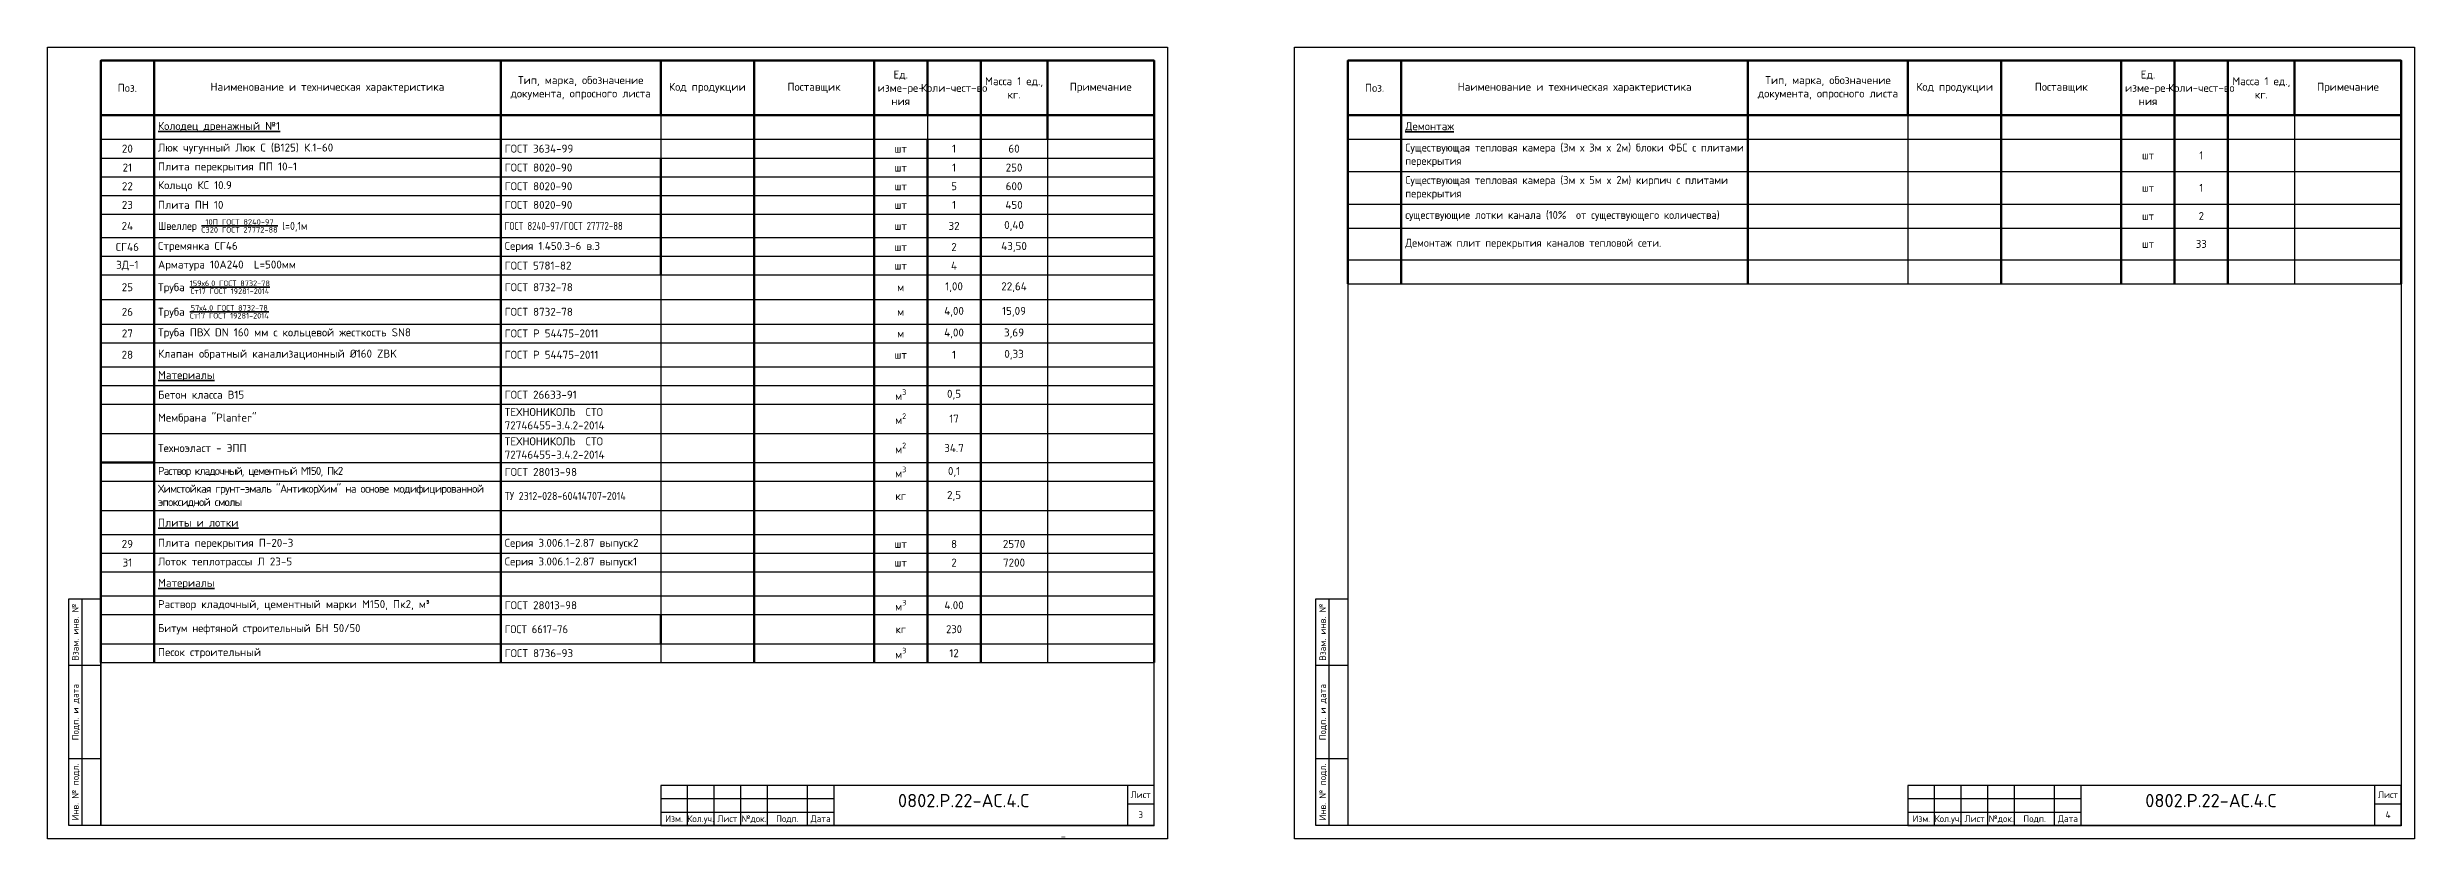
# Model space of a CAD drawing. Header units: millimetres. Extents: x 1601 to 15402, y -324 to 12625.
# Drawn here: x 13642 to 14530, y 2831 to 3128 of the extents above; entities that cross this region are included whole.
import ezdxf
from ezdxf.enums import TextEntityAlignment as Align

# ---------------------------------------------------------------- set-up
doc = ezdxf.new("R2010")
doc.units = ezdxf.units.MM
doc.layers.add('таблица', color=250, linetype='Continuous', lineweight=35)
doc.styles.add('-ISOCPEUR-', font='isocpeur.TTF')
doc.styles.add('GOST-2.304_Type-B', font='GOST Common.ttf')
doc.styles.get("Standard").update_dxf_attribs({"font": 'GOST Common.ttf'})

# ---------------------------------------------------------------- blocks, each defined once
blk = doc.blocks.new('*T239')
at = {"layer": 'таблица', "color": 7, "lineweight": 50, "transparency": 16777216}
for p, q in [((0, 0), (395, 0)), ((0, 0), (0, -20.43)), ((20, 0), (20, -20.43)), ((150, 0), (150, -20.43)), ((210, 0), (210, -20.43)), ((245, 0), (245, -20.43)), ((290, 0), (290, -20.43)), ((310, 0), (310, -20.43)), ((330, 0), (330, -20.43)), ((355, 0), (355, -20.43)), ((395, 0), (395, -20.43))]:
    blk.add_line(p, q, dxfattribs=at)
at = {"layer": 'таблица', "color": 0, "lineweight": 50, "transparency": 16777216}
for p, q in [((0, -20.43), (150, -20.43)), ((0, -20.43), (0, -225.88)), ((20, -20.43), (20, -225.88)), ((210, -20.43), (395, -20.43)), ((245, -20.43), (245, -225.88)), ((290, -20.43), (290, -29.43)), ((330, -20.43), (330, -29.43)), ((355, -20.43), (355, -29.43)), ((395, -20.43), (395, -225.88)), ((210, -36.63), (210, -80.43)), ((0, -150.88), (20, -150.88)), ((210, -207.88), (210, -218.88))]:
    blk.add_line(p, q, dxfattribs=at)
at = {"layer": 'таблица', "color": 0, "linetype": 'ByBlock', "lineweight": 50, "transparency": 16777216}
for p, q in [((150, -20.43), (210, -20.43)), ((150, -20.43), (150, -225.88)), ((290, -29.43), (290, -225.88)), ((310, -29.43), (310, -225.88)), ((330, -29.43), (330, -225.88))]:
    blk.add_line(p, q, dxfattribs=at)
at = {"layer": 'таблица', "color": 0, "linetype": 'ByBlock', "lineweight": -2, "transparency": 16777216}
for p, q in [((210, -20.43), (210, -36.63)), ((310, -20.43), (310, -29.43)), ((355, -29.43), (355, -225.88)), ((210, -80.43), (210, -207.88)), ((20, -200.88), (210, -200.88)), ((245, -200.88), (355, -200.88)), ((20, -207.88), (210, -207.88)), ((245, -207.88), (355, -207.88)), ((20, -218.88), (210, -218.88)), ((210, -218.88), (210, -225.88)), ((245, -218.88), (355, -218.88)), ((20, -225.88), (210, -225.88)), ((245, -225.88), (355, -225.88))]:
    blk.add_line(p, q, dxfattribs=at)
at = {"layer": 'таблица', "color": 0, "lineweight": 25, "transparency": 16777216}
for p, q in [((0, -29.43), (20, -29.43)), ((210, -29.43), (290, -29.43)), ((310, -29.43), (395, -29.43)), ((0, -36.63), (20, -36.63)), ((0, -43.63), (20, -43.63)), ((210, -36.63), (245, -36.63)), ((210, -43.63), (245, -43.63)), ((355, -36.63), (395, -36.63)), ((355, -43.63), (395, -43.63)), ((0, -50.63), (20, -50.63)), ((210, -50.63), (245, -50.63)), ((355, -50.63), (395, -50.63)), ((0, -57.63), (20, -57.63)), ((210, -57.63), (245, -57.63)), ((355, -57.63), (395, -57.63)), ((0, -66.43), (20, -66.43)), ((210, -66.43), (245, -66.43)), ((355, -66.43), (395, -66.43)), ((0, -73.43), (20, -73.43)), ((210, -73.43), (245, -73.43)), ((355, -73.43), (395, -73.43)), ((0, -80.43), (20, -80.43)), ((210, -80.43), (245, -80.43)), ((355, -80.43), (395, -80.43)), ((0, -89.65), (20, -89.65)), ((210, -89.65), (245, -89.65)), ((355, -89.65), (395, -89.65)), ((0, -98.88), (20, -98.88)), ((0, -105.88), (20, -105.88)), ((210, -98.88), (245, -98.88)), ((210, -105.88), (245, -105.88)), ((355, -98.88), (395, -98.88)), ((355, -105.88), (395, -105.88)), ((0, -114.88), (20, -114.88)), ((210, -114.88), (245, -114.88)), ((355, -114.88), (395, -114.88)), ((0, -121.88), (20, -121.88)), ((210, -121.88), (245, -121.88)), ((355, -121.88), (395, -121.88)), ((0, -128.88), (20, -128.88)), ((210, -128.88), (245, -128.88)), ((355, -128.88), (395, -128.88)), ((0, -139.88), (20, -139.88)), ((210, -139.88), (245, -139.88)), ((355, -139.88), (395, -139.88)), ((210, -150.88), (245, -150.88)), ((355, -150.88), (395, -150.88)), ((0, -157.88), (20, -157.88)), ((210, -157.88), (245, -157.88)), ((355, -157.88), (395, -157.88)), ((0, -168.88), (20, -168.88)), ((210, -168.88), (245, -168.88)), ((355, -168.88), (395, -168.88)), ((0, -177.88), (20, -177.88)), ((0, -184.88), (20, -184.88)), ((210, -177.88), (245, -177.88)), ((210, -184.88), (245, -184.88)), ((355, -177.88), (395, -177.88)), ((355, -184.88), (395, -184.88)), ((0, -191.88), (20, -191.88)), ((210, -191.88), (245, -191.88)), ((355, -191.88), (395, -191.88)), ((0, -200.88), (20, -200.88)), ((210, -200.88), (245, -200.88)), ((355, -200.88), (395, -200.88)), ((0, -207.88), (20, -207.88)), ((210, -207.88), (245, -207.88)), ((355, -207.88), (395, -207.88)), ((0, -218.88), (20, -218.88)), ((210, -218.88), (245, -218.88)), ((355, -218.88), (395, -218.88)), ((0, -225.88), (20, -225.88)), ((210, -225.88), (245, -225.88)), ((355, -225.88), (395, -225.88))]:
    blk.add_line(p, q, dxfattribs=at)
at = {"layer": 'таблица', "color": 0, "linetype": 'ByBlock', "lineweight": 25, "transparency": 16777216}
for p, q in [((20, -29.43), (210, -29.43)), ((290, -29.43), (310, -29.43)), ((20, -36.63), (210, -36.63)), ((20, -43.63), (210, -43.63)), ((245, -36.63), (355, -36.63)), ((245, -43.63), (355, -43.63)), ((20, -50.63), (210, -50.63)), ((245, -50.63), (355, -50.63)), ((20, -57.63), (210, -57.63)), ((245, -57.63), (355, -57.63)), ((20, -66.43), (210, -66.43)), ((245, -66.43), (355, -66.43)), ((20, -73.43), (210, -73.43)), ((245, -73.43), (355, -73.43)), ((20, -80.43), (210, -80.43)), ((245, -80.43), (355, -80.43)), ((20, -89.65), (210, -89.65)), ((245, -89.65), (355, -89.65)), ((20, -98.88), (210, -98.88)), ((20, -105.88), (210, -105.88)), ((245, -98.88), (355, -98.88)), ((245, -105.88), (355, -105.88)), ((20, -114.88), (210, -114.88)), ((245, -114.88), (355, -114.88)), ((20, -121.88), (210, -121.88)), ((245, -121.88), (355, -121.88)), ((20, -128.88), (210, -128.88)), ((245, -128.88), (355, -128.88)), ((20, -139.88), (210, -139.88)), ((245, -139.88), (355, -139.88)), ((20, -150.88), (210, -150.88)), ((245, -150.88), (355, -150.88)), ((20, -157.88), (210, -157.88)), ((245, -157.88), (355, -157.88)), ((20, -168.88), (210, -168.88)), ((245, -168.88), (355, -168.88)), ((20, -177.88), (210, -177.88)), ((20, -184.88), (210, -184.88)), ((245, -177.88), (355, -177.88)), ((245, -184.88), (355, -184.88)), ((20, -191.88), (210, -191.88)), ((245, -191.88), (355, -191.88))]:
    blk.add_line(p, q, dxfattribs=at)
at = {"layer": 'таблица', "color": 7, "transparency": 16777216, "char_height": 3, "attachment_point": 5, "style": '-ISOCPEUR-'}
for s, insert, width in [('Поз.', (10, -10.22), 17), ('Наименование и техническая характеристика', (85, -10.22), 127), ('Тип, марка, обозначение документа, опросного листа', (180, -10.22), 57), ('Код продукции', (227.5, -10.22), 32), ('Поставщик', (267.5, -10.22), 42), ('Ед. изме-ре- ния', (300, -10.22), 17), ('Коли-чест-во', (320, -10.22), 17), ('Масса 1 ед., кг.', (342.5, -10.22), 22), ('Примечание', (375, -10.22), 37)]:
    blk.add_mtext(s, dxfattribs=dict(at, insert=insert, width=width))
at = {"layer": 'таблица', "color": 0, "transparency": 16777216, "char_height": 3, "style": '-ISOCPEUR-'}
for s, insert, width, attachment_point in [('{\\LКолодец дренажный №1}', (21.5, -24.93), 127, 4), ('20', (10, -33.03), 18, 5), ('Люк чугунный {\\C7;Люк С (В125) К.1-60}', (21.5, -33.03), 127, 4), ('ГОСТ 3634-99', (151.5, -33.03), 57, 4), ('шт', (300, -33.03), 17, 5), ('1', (320, -33.03), 17, 5), ('60', (342.5, -33.03), 22, 5), ('21', (10, -40.13), 18, 5), ('Плита перекрытия ПП 10-1', (21.5, -40.13), 127, 4), ('ГОСТ 8020-90', (151.5, -40.13), 57, 4), ('шт', (300, -40.13), 17, 5), ('1', (320, -40.13), 17, 5), ('250', (342.5, -40.13), 22, 5), ('23', (10, -54.13), 18, 5), ('22', (10, -47.13), 18, 5), ('Кольцо КС 10.9', (21.5, -47.13), 127, 4), ('Плита ПН 10', (21.5, -54.13), 127, 4), ('ГОСТ 8020-90', (151.5, -47.13), 57, 4), ('ГОСТ 8020-90', (151.5, -54.13), 57, 4), ('шт', (300, -47.13), 17, 5), ('5', (320, -47.13), 17, 5), ('1', (320, -54.13), 17, 5), ('450', (342.5, -54.13), 22, 5), ('600', (342.5, -47.13), 22, 5), ('24', (10, -62.03), 18, 5), ('\\A1;{\\W0.9;Швеллер \\H0.7x;\\S10П ГОСТ 8240-97/С320 ГОСТ 27772-88;\\H1.42857x; l=0,1м}', (21.5, -62.03), 127, 4), ('{\\W0.8;ГОСТ 8240-97/ГОСТ 27772-88}', (151.5, -62.03), 57, 4), ('шт', (300, -54.13), 17, 5), ('шт', (300, -62.03), 17, 5), ('32', (320, -62.03), 17, 5), ('0,40', (342.5, -62.03), 22, 5), ('СГ46', (10, -69.93), 18, 5), ('Стремянка СГ46', (21.5, -69.93), 127, 4), ('Серия 1.450.3-6 в.3', (151.5, -69.93), 57, 4), ('шт', (300, -69.93), 17, 5), ('2', (320, -69.93), 17, 5), ('43,50', (342.5, -69.93), 22, 5), ('ЗД-1', (10, -76.93), 18, 5), ('Арматура 10А240  L=500мм', (21.5, -76.93), 127, 4), ('ГОСТ 5781-82', (151.5, -76.93), 57, 4), ('шт', (300, -76.93), 17, 5), ('4', (320, -76.93), 17, 5), ('25', (10, -85.04), 18, 5), ('\\A1;Труба {\\H0.7x;\\S159х6,0 ГОСТ 8732-78/Ст17 ГОСТ 19281-2014;} ', (21.5, -85.04), 127, 4), ('ГОСТ 8732-78', (151.5, -85.04), 57, 4), ('м', (300, -85.04), 17, 5), ('1,00', (320, -85.04), 17, 5), ('22,64', (342.5, -85.04), 22, 5), ('26', (10, -94.27), 18, 5), ('\\A1;Труба {\\H0.7x;\\S57х4,0 ГОСТ 8732-78/Ст17 ГОСТ 19281-2014;} ', (21.5, -94.27), 127, 4), ('ГОСТ 8732-78', (151.5, -94.27), 57, 4), ('м', (300, -94.27), 17, 5), ('4,00', (320, -94.27), 17, 5), ('15,09', (342.5, -94.27), 22, 5), ('27', (10, -102.38), 18, 5), ('Труба ПВХ DN 160 мм с кольцевой жесткость SN8', (21.5, -102.38), 127, 4), ('ГОСТ Р 54475-2011', (151.5, -102.38), 57, 4), ('м', (300, -102.38), 17, 5), ('4,00', (320, -102.38), 17, 5), ('3,69', (342.5, -102.38), 22, 5), ('28', (10, -110.38), 18, 5), ('Клапан обратный канализационный %%C160 ZBK', (21.5, -110.38), 127, 4), ('ГОСТ Р 54475-2011', (151.5, -110.38), 57, 4), ('шт', (300, -110.38), 17, 5), ('1', (320, -110.38), 17, 5), ('0,33', (342.5, -110.38), 22, 5), ('{\\LМатериалы}', (21.5, -118.38), 127, 4), ('Бетон класса В15', (21.5, -125.38), 127, 4), ('ГОСТ 26633-91', (151.5, -125.38), 57, 4), ('\\A1;м{\\H0.7x;\\S3^ ;}', (300, -125.38), 17, 5), ('0,5', (320, -125.38), 17, 5), ('Мембрана "Planter"', (21.5, -134.38), 127, 4), ('ТЕХНОНИКОЛЬ  СТО 72746455-3.4.2-2014 ', (151.5, -134.38), 57, 4), ('\\A1;м{\\H0.7x;\\S2^ ;}', (300, -134.38), 17, 5), ('17', (320, -134.38), 17, 5), ('ТЕХНОНИКОЛЬ  СТО 72746455-3.4.2-2014 ', (151.5, -145.38), 57, 4), ('Техноэласт - ЭПП', (21.5, -145.38), 127, 4), ('\\A1;м{\\H0.7x;\\S2^ ;}', (300, -145.38), 17, 5), ('34.7', (320, -145.38), 17, 5), ('{\\T0.9;Химстойкая грунт-эмаль "АнтикорХим" на основе модифицированной эпоксидной смолы}', (21.5, -163.38), 127, 4), ('{\\T0.85;Раствор кладочный, цементный М150, Пк2}', (21.5, -154.38), 127, 4), ('ГОСТ 28013-98', (151.5, -154.38), 57, 4), ('\\A1;м{\\H0.7x;\\S3^ ;}', (300, -154.38), 17, 5), ('0,1', (320, -154.38), 17, 5), ('{\\W0.9;ТУ 2312-028-60414707-2014}', (151.5, -163.38), 57, 4), ('кг', (300, -163.38), 17, 5), ('2,5', (320, -163.38), 17, 5), ('{\\LПлиты и лотки}', (21.5, -173.38), 127, 4), ('29', (10, -181.38), 18, 5), ('Плита перекрытия П-20-3', (21.5, -181.38), 127, 4), ('Серия 3.006.1-2.87 выпуск2', (151.5, -181.38), 57, 4), ('шт', (300, -181.38), 17, 5), ('8', (320, -181.38), 17, 5), ('2570', (342.5, -181.38), 22, 5), ('31', (10, -188.38), 18, 5), ('{\\LМатериалы}', (21.5, -196.38), 127, 4), ('Лоток теплотрассы Л 23-5', (21.5, -188.38), 127, 4), ('Серия 3.006.1-2.87 выпуск1', (151.5, -188.38), 57, 4), ('шт', (300, -188.38), 17, 5), ('2', (320, -188.38), 17, 5), ('7200', (342.5, -188.38), 22, 5), ('Раствор кладочный, цементный марки М150, Пк2, м³', (21.5, -204.38), 127, 4), ('ГОСТ 28013-98', (151.5, -204.38), 57, 4), ('\\A1;м{\\H0.7x;\\S3^ ;}', (300, -204.38), 17, 5), ('4.00', (320, -204.38), 17, 5), ('Песок строительный', (21.5, -222.38), 127, 4), ('ГОСТ 8736-93', (151.5, -222.38), 57, 4), ('\\A1;м{\\H0.7x;\\S3^ ;}', (300, -222.38), 17, 5), ('12', (320, -222.38), 17, 5)]:
    blk.add_mtext(s, dxfattribs=dict(at, insert=insert, width=width, attachment_point=attachment_point))
at = {"layer": 'таблица', "color": 0, "transparency": 16777216, "char_height": 3}
for s, insert, width, attachment_point in [('\\A1;Битум нефтяной строительный БН {\\H1x;50/50 }', (21.5, -213.38), 127, 4), ('ГОСТ 6617-76', (151.5, -213.38), 57, 4), ('кг', (300, -213.38), 17, 5), ('230', (320, -213.38), 17, 5)]:
    blk.add_mtext(s, dxfattribs=dict(at, insert=insert, width=width, attachment_point=attachment_point))
blk = doc.blocks.new('*T240')
at = {"layer": 'таблица', "color": 7, "lineweight": 50, "transparency": 16777216}
for p, q in [((0, 0), (395, 0)), ((0, 0), (0, -20.43)), ((20, 0), (20, -20.43)), ((150, 0), (150, -20.43)), ((210, 0), (210, -20.43)), ((245, 0), (245, -20.43)), ((290, 0), (290, -20.43)), ((310, 0), (310, -20.43)), ((330, 0), (330, -20.43)), ((355, 0), (355, -20.43)), ((395, 0), (395, -20.43))]:
    blk.add_line(p, q, dxfattribs=at)
at = {"layer": 'таблица', "color": 0, "lineweight": 50, "transparency": 16777216}
for p, q in [((0, -20.43), (150, -20.43)), ((0, -20.43), (0, -83.73)), ((20, -20.43), (20, -83.73)), ((210, -20.43), (395, -20.43)), ((245, -20.43), (245, -83.73)), ((395, -20.43), (395, -83.73))]:
    blk.add_line(p, q, dxfattribs=at)
at = {"layer": 'таблица', "color": 0, "linetype": 'ByBlock', "lineweight": 50, "transparency": 16777216}
for p, q in [((150, -20.43), (210, -20.43)), ((150, -20.43), (150, -83.73)), ((290, -20.43), (290, -83.73)), ((310, -20.43), (310, -83.73)), ((330, -20.43), (330, -83.73))]:
    blk.add_line(p, q, dxfattribs=at)
at = {"layer": 'таблица', "color": 0, "linetype": 'ByBlock', "lineweight": -2, "transparency": 16777216}
for p, q in [((210, -20.43), (210, -83.73)), ((355, -20.43), (355, -83.73))]:
    blk.add_line(p, q, dxfattribs=at)
at = {"layer": 'таблица', "color": 0, "lineweight": 25, "transparency": 16777216}
for p, q in [((0, -29.43), (20, -29.43)), ((210, -29.43), (245, -29.43)), ((355, -29.43), (395, -29.43)), ((0, -41.63), (20, -41.63)), ((210, -41.63), (245, -41.63)), ((355, -41.63), (395, -41.63)), ((0, -53.83), (20, -53.83)), ((210, -53.83), (245, -53.83)), ((355, -53.83), (395, -53.83)), ((0, -62.83), (20, -62.83)), ((210, -62.83), (245, -62.83)), ((355, -62.83), (395, -62.83)), ((0, -74.73), (20, -74.73)), ((210, -74.73), (245, -74.73)), ((355, -74.73), (395, -74.73)), ((0, -83.73), (20, -83.73)), ((210, -83.73), (245, -83.73)), ((355, -83.73), (395, -83.73))]:
    blk.add_line(p, q, dxfattribs=at)
at = {"layer": 'таблица', "color": 0, "linetype": 'ByBlock', "lineweight": 25, "transparency": 16777216}
for p, q in [((20, -29.43), (210, -29.43)), ((245, -29.43), (355, -29.43)), ((20, -41.63), (210, -41.63)), ((245, -41.63), (355, -41.63)), ((20, -53.83), (210, -53.83)), ((245, -53.83), (355, -53.83)), ((20, -62.83), (210, -62.83)), ((245, -62.83), (355, -62.83)), ((20, -74.73), (210, -74.73)), ((245, -74.73), (355, -74.73)), ((20, -83.73), (210, -83.73)), ((245, -83.73), (355, -83.73))]:
    blk.add_line(p, q, dxfattribs=at)
at = {"layer": 'таблица', "color": 7, "transparency": 16777216, "char_height": 3, "attachment_point": 5, "style": '-ISOCPEUR-'}
for s, insert, width in [('Поз.', (10, -10.22), 17), ('Наименование и техническая характеристика', (85, -10.22), 127), ('Тип, марка, обозначение документа, опросного листа', (180, -10.22), 57), ('Код продукции', (227.5, -10.22), 32), ('Поставщик', (267.5, -10.22), 42), ('Ед. изме-ре- ния', (300, -10.22), 17), ('Коли-чест-во', (320, -10.22), 17), ('Масса 1 ед., кг.', (342.5, -10.22), 22), ('Примечание', (375, -10.22), 37)]:
    blk.add_mtext(s, dxfattribs=dict(at, insert=insert, width=width))
at = {"layer": 'таблица', "color": 0, "transparency": 16777216, "char_height": 3}
for s, insert, width, attachment_point, style in [('{\\LДемонтаж}', (21.5, -24.93), 127, 4, '-ISOCPEUR-'), ('Существующая тепловая камера (3м х 3м x 2м) блоки ФБС с плитами перекрытия', (21.5, -35.53), 127, 4, 'GOST-2.304_Type-B'), ('шт', (300, -35.53), 17, 5, 'GOST-2.304_Type-B'), ('1', (320, -35.53), 17, 5, 'GOST-2.304_Type-B'), ('Существующая тепловая камера (3м х 5м x 2м) кирпич с плитами перекрытия', (21.5, -47.73), 127, 4, 'GOST-2.304_Type-B'), ('шт', (300, -47.73), 17, 5, 'GOST-2.304_Type-B'), ('1', (320, -47.73), 17, 5, 'GOST-2.304_Type-B'), ('существующие лотки канала (10%  от существующего количества)', (21.5, -58.33), 127, 4, 'GOST-2.304_Type-B'), ('шт', (300, -58.33), 17, 5, 'GOST-2.304_Type-B'), ('2', (320, -58.33), 17, 5, 'GOST-2.304_Type-B'), ('Демонтаж плит перекрытия каналов тепловой сети.', (21.5, -68.78), 127, 4, 'GOST-2.304_Type-B'), ('шт', (300, -68.78), 17, 5, 'GOST-2.304_Type-B'), ('33', (320, -68.78), 17, 5, 'GOST-2.304_Type-B')]:
    blk.add_mtext(s, dxfattribs=dict(at, insert=insert, width=width, attachment_point=attachment_point, style=style))

msp = doc.modelspace()

# ---------------------------------------------------------------- linework, layer by layer
for p, q in [((13655.2279, 2835.9949), (13655.2279, 2920.9949)), ((14122.9408, 2835.9949), (14122.9408, 2920.9949)), ((13662.2279, 2895.9949), (13650.2279, 2895.9949)), ((14129.9408, 2895.9949), (14117.9408, 2895.9949)), ((13662.2279, 2860.9949), (13650.2279, 2860.9949)), ((14129.9408, 2860.9949), (14117.9408, 2860.9949)), ((13882.2279, 2835.9949), (13882.2279, 2850.9949)), ((13892.2279, 2835.9949), (13892.2279, 2850.9949)), ((13902.2279, 2835.9949), (13902.2279, 2850.9949)), ((13912.2279, 2835.9949), (13912.2279, 2850.9949)), ((13927.2279, 2835.9949), (13927.2279, 2850.9949)), ((13937.2279, 2835.9949), (13937.2279, 2850.9949)), ((14047.2279, 2850.9949), (14047.2279, 2835.9949)), ((14349.9408, 2835.9949), (14349.9408, 2850.9949)), ((14359.9408, 2835.9949), (14359.9408, 2850.9949)), ((14369.9408, 2835.9949), (14369.9408, 2850.9949)), ((14379.9408, 2835.9949), (14379.9408, 2850.9949)), ((14394.9408, 2835.9949), (14394.9408, 2850.9949)), ((14404.9408, 2835.9949), (14404.9408, 2850.9949)), ((14514.9408, 2850.9949), (14514.9408, 2835.9949)), ((13937.2279, 2845.9949), (13872.2279, 2845.9949)), ((13872.2279, 2840.9949), (13937.2279, 2840.9949)), ((14057.2279, 2843.9949), (14047.2279, 2843.9949)), ((14404.9408, 2845.9949), (14339.9408, 2845.9949)), ((14339.9408, 2840.9949), (14404.9408, 2840.9949)), ((14524.9408, 2843.9949), (14514.9408, 2843.9949))]:
    msp.add_line(p, q)
for points in [[(13642.2279, 3127.9949), (14062.2279, 3127.9949), (14062.2279, 2830.9949), (13642.2279, 2830.9949)], [(14109.9408, 3127.9949), (14529.9408, 3127.9949), (14529.9408, 2830.9949), (14109.9408, 2830.9949)], [(13662.2279, 2835.9949), (13650.2279, 2835.9949), (13650.2279, 2920.9949), (13662.2279, 2920.9949)], [(14129.9408, 2835.9949), (14117.9408, 2835.9949), (14117.9408, 2920.9949), (14129.9408, 2920.9949)], [(13872.2279, 2835.9949), (14057.2279, 2835.9949), (14057.2279, 2850.9949), (13872.2279, 2850.9949)], [(14339.9408, 2835.9949), (14524.9408, 2835.9949), (14524.9408, 2850.9949), (14339.9408, 2850.9949)]]:
    msp.add_lwpolyline(points, close=True)
at = {"const_width": 0.5}
for points in [[(13662.2279, 3122.9949), (14057.2279, 3122.9949), (14057.2279, 2835.9949), (13662.2279, 2835.9949)], [(14129.9408, 3122.9949), (14524.9408, 3122.9949), (14524.9408, 2835.9949), (14129.9408, 2835.9949)]]:
    msp.add_lwpolyline(points, close=True, dxfattribs=at)

# ---------------------------------------------------------------- block references
for name, p in [('*T239', (13662.2279, 3122.9949)), ('*T240', (14129.9408, 3122.9949))]:
    msp.add_blockref(name, p)

# ---------------------------------------------------------------- texts
at = {"style": '-ISOCPEUR-'}
for s, p in [('Взам. инв. №', (13652.7279, 2908.4949)), ('Взам. инв. №', (14120.4408, 2908.4949)), ('Подп. и дата', (13652.7279, 2878.4949)), ('Подп. и дата', (14120.4408, 2878.4949)), ('Инв. № подл.', (13652.7279, 2848.4949)), ('Инв. № подл.', (14120.4408, 2848.4949))]:
    msp.add_text(s, height=2.5, rotation=90, dxfattribs=at).set_placement(p, align=Align.MIDDLE_CENTER)
for s, p in [('Лист', (14052.2279, 2847.4949)), ('Лист', (14519.9408, 2847.4949)), ('Изм.', (13877.2279, 2838.4949)), ('Кол.уч.', (13887.2279, 2838.4949)), ('Лист', (13897.2279, 2838.4949)), ('№док.', (13907.2279, 2838.4949)), ('Подп.', (13919.7279, 2838.4949)), ('Дата', (13932.2279, 2838.4949)), ('Изм.', (14344.9408, 2838.4949)), ('Кол.уч.', (14354.9408, 2838.4949)), ('Лист', (14364.9408, 2838.4949)), ('№док.', (14374.9408, 2838.4949)), ('Подп.', (14387.4408, 2838.4949)), ('Дата', (14399.9408, 2838.4949))]:
    msp.add_text(s, height=2.5, dxfattribs=at).set_placement(p, align=Align.MIDDLE_CENTER)
at = {"char_height": 5, "width": 38.557853, "attachment_point": 1}
for insert in [(13961.4255, 2847.803), (14429.1384, 2847.803)]:
    msp.add_mtext('\\pi-10.22107,l10;{\\fISOCPEUR|b0|i0|c204|p34;\\C7;0802.Р.22-АС.4.С}', dxfattribs=dict(at, insert=insert))
at = {"style": '-ISOCPEUR-'}
for tag, p in [('3', (14052.2279, 2839.9949)), ('4', (14519.9408, 2839.9949))]:
    msp.add_attdef(tag, text='*', height=2.5, dxfattribs=at).set_placement(p, align=Align.MIDDLE_CENTER)
at = {"style": '-ISOCPEUR-', "flags": 8}
msp.add_attdef('_', text='Формат', height=3, dxfattribs=at).set_placement((14023.2001, 2833.2498), align=Align.MIDDLE_CENTER)

doc.saveas('drawing.dxf')
